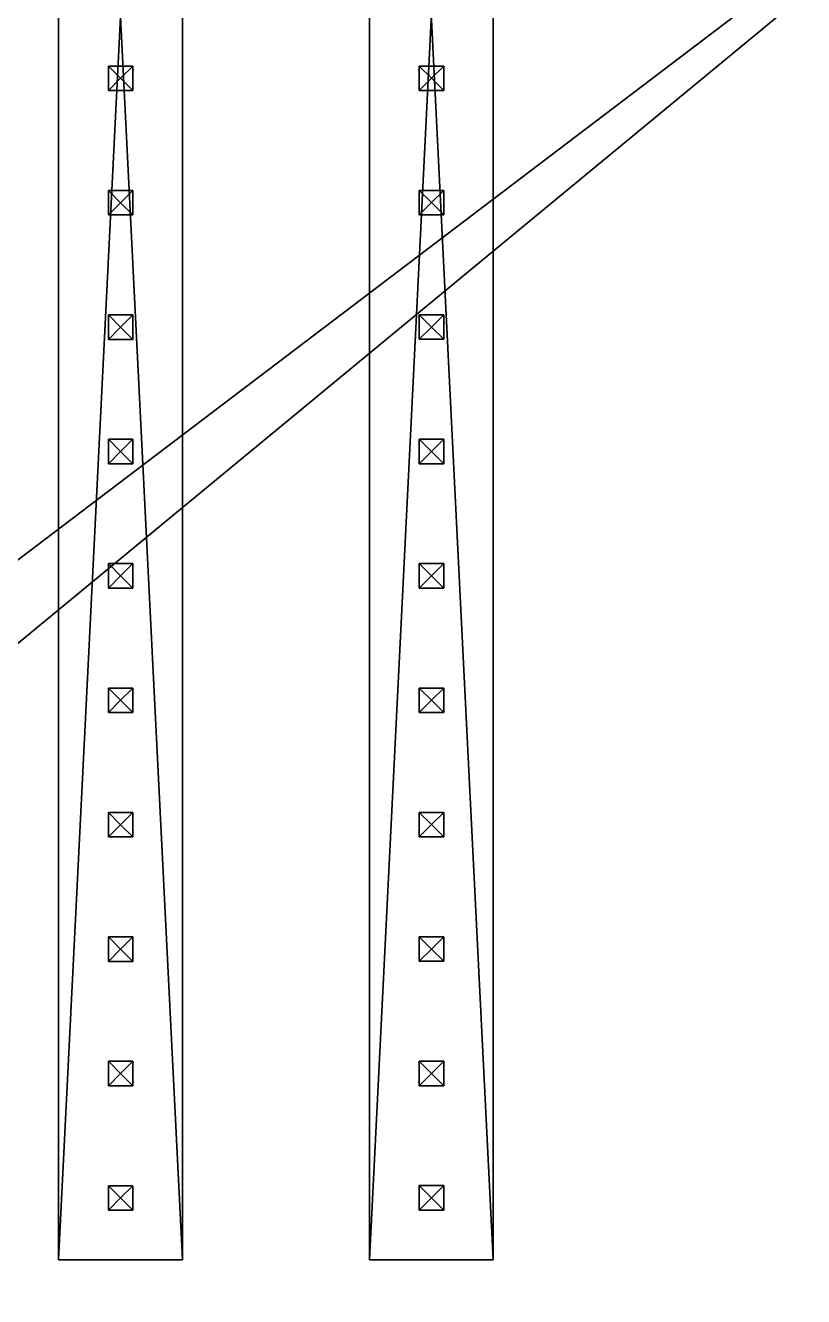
# Model space of a CAD drawing. Header units: millimetres. Extents: x 71 to 249, y 13 to 134.
# Drawn here: x 146.47 to 162.36, y 45.99 to 71.94 of the extents above; entities that cross this region are included whole.
import ezdxf

# ---------------------------------------------------------------- set-up
doc = ezdxf.new("R2010")
doc.units = ezdxf.units.MM
doc.layers.add('UB3D', color=1, linetype='Continuous')

msp = doc.modelspace()

# ---------------------------------------------------------------- linework, layer by layer
at = {"layer": 'UB3D', "color": 94}
for points in [[(219.529, 116.585, 72.51), (219.529, 28.585, 72.51), (103.529, 28.585, 72.51)], [(219.529, 116.585, 72.51), (103.529, 28.585, 72.51), (103.529, 116.585, 72.51)], [(219.529, 116.585, 72.5), (103.529, 116.585, 72.5), (103.529, 28.585, 72.5)], [(219.529, 116.585, 72.5), (103.529, 28.585, 72.5), (219.529, 28.585, 72.5)], [(215.719, 116.586, 89.521), (215.719, 28.586, 89.521), (109.038, 28.586, 89.521)], [(215.719, 116.586, 89.521), (109.038, 28.586, 89.521), (109.038, 116.586, 89.521)], [(215.719, 116.586, 89.511), (109.038, 116.586, 89.511), (109.038, 28.586, 89.511)], [(215.719, 116.586, 89.511), (109.038, 28.586, 89.511), (215.719, 28.586, 89.511)]]:
    msp.add_3dface(points, dxfattribs=at)
at = {"layer": 'UB3D', "color": 27}
for points in [[(147.143, 97.523, 72.51), (147.143, 46.742, 72.51), (147.143, 46.742, 74.51), (147.143, 97.523, 74.51)], [(149.671, 97.523, 72.51), (147.143, 97.523, 72.51), (147.143, 46.742, 72.51)], [(149.671, 97.523, 72.51), (147.143, 46.742, 72.51), (149.671, 46.742, 72.51)], [(149.671, 46.742, 74.51), (147.143, 46.742, 74.51), (147.143, 97.523, 74.51)], [(149.671, 46.742, 74.51), (147.143, 97.523, 74.51), (149.671, 97.523, 74.51)], [(149.671, 46.742, 72.51), (149.671, 97.523, 72.51), (149.671, 97.523, 74.51), (149.671, 46.742, 74.51)], [(149.671, 97.523, 72.51), (149.671, 46.742, 72.51), (149.671, 97.523, 72.51)], [(149.671, 46.742, 74.51), (149.671, 97.523, 74.51), (149.671, 46.742, 74.51)], [(153.493, 97.525, 89.521), (153.493, 46.744, 89.521), (153.493, 46.744, 91.521), (153.493, 97.525, 91.521)], [(156.021, 97.525, 89.521), (153.493, 97.525, 89.521), (153.493, 46.744, 89.521)], [(156.021, 97.525, 89.521), (153.493, 46.744, 89.521), (156.021, 46.744, 89.521)], [(156.021, 46.744, 91.521), (153.493, 46.744, 91.521), (153.493, 97.525, 91.521)], [(156.021, 46.744, 91.521), (153.493, 97.525, 91.521), (156.021, 97.525, 91.521)], [(156.021, 46.744, 89.521), (156.021, 97.525, 89.521), (156.021, 97.525, 91.521), (156.021, 46.744, 91.521)], [(156.021, 97.525, 89.521), (156.021, 46.744, 89.521), (156.021, 97.525, 89.521)], [(156.021, 46.744, 91.521), (156.021, 97.525, 91.521), (156.021, 46.744, 91.521)], [(147.143, 46.742, 72.51), (149.671, 46.742, 72.51), (149.671, 46.742, 74.51), (147.143, 46.742, 74.51)], [(153.493, 46.744, 89.521), (156.021, 46.744, 89.521), (156.021, 46.744, 91.521), (153.493, 46.744, 91.521)]]:
    msp.add_3dface(points, dxfattribs=at)
at = {"layer": 'UB3D', "color": 254}
for points in [[(148.409, 70.865, 71), (148.159, 70.615, 71.28), (148.159, 71.115, 71.28)], [(148.159, 70.615, 71.28), (148.159, 71.115, 71.28), (148.159, 70.615, 78.28)], [(148.159, 71.115, 71.28), (148.159, 70.615, 78.28), (148.159, 71.115, 78.28)], [(148.159, 70.615, 78.28), (148.159, 71.115, 78.28), (148.409, 70.865, 78.56)], [(148.409, 70.865, 71), (148.159, 71.115, 71.28), (148.659, 71.115, 71.28)], [(148.159, 71.115, 71.28), (148.659, 71.115, 71.28), (148.159, 71.115, 78.28)], [(148.659, 71.115, 71.28), (148.159, 71.115, 78.28), (148.659, 71.115, 78.28)], [(148.159, 71.115, 78.28), (148.659, 71.115, 78.28), (148.409, 70.865, 78.56)], [(148.409, 70.865, 71), (148.659, 71.115, 71.28), (148.659, 70.615, 71.28)], [(148.659, 71.115, 78.28), (148.659, 70.615, 78.28), (148.409, 70.865, 78.56)], [(148.659, 71.115, 71.28), (148.659, 70.615, 71.28), (148.659, 71.115, 78.28)], [(148.659, 70.615, 71.28), (148.659, 71.115, 78.28), (148.659, 70.615, 78.28)], [(154.759, 70.866, 88.011), (154.509, 70.616, 88.291), (154.509, 71.116, 88.291)], [(154.509, 70.616, 88.291), (154.509, 71.116, 88.291), (154.509, 70.616, 95.291)], [(154.509, 71.116, 88.291), (154.509, 70.616, 95.291), (154.509, 71.116, 95.291)], [(154.509, 70.616, 95.291), (154.509, 71.116, 95.291), (154.759, 70.866, 95.571)], [(154.759, 70.866, 88.011), (154.509, 71.116, 88.291), (155.009, 71.116, 88.291)], [(154.509, 71.116, 88.291), (155.009, 71.116, 88.291), (154.509, 71.116, 95.291)], [(155.009, 71.116, 88.291), (154.509, 71.116, 95.291), (155.009, 71.116, 95.291)], [(154.509, 71.116, 95.291), (155.009, 71.116, 95.291), (154.759, 70.866, 95.571)], [(154.759, 70.866, 88.011), (155.009, 71.116, 88.291), (155.009, 70.616, 88.291)], [(155.009, 71.116, 95.291), (155.009, 70.616, 95.291), (154.759, 70.866, 95.571)], [(155.009, 71.116, 88.291), (155.009, 70.616, 88.291), (155.009, 71.116, 95.291)], [(155.009, 70.616, 88.291), (155.009, 71.116, 95.291), (155.009, 70.616, 95.291)], [(148.409, 70.865, 71), (148.659, 70.615, 71.28), (148.159, 70.615, 71.28)], [(148.659, 70.615, 78.28), (148.159, 70.615, 78.28), (148.409, 70.865, 78.56)], [(154.759, 70.866, 88.011), (155.009, 70.616, 88.291), (154.509, 70.616, 88.291)], [(155.009, 70.616, 95.291), (154.509, 70.616, 95.291), (154.759, 70.866, 95.571)], [(148.659, 70.615, 71.28), (148.159, 70.615, 71.28), (148.659, 70.615, 78.28)], [(148.159, 70.615, 71.28), (148.659, 70.615, 78.28), (148.159, 70.615, 78.28)], [(155.009, 70.616, 88.291), (154.509, 70.616, 88.291), (155.009, 70.616, 95.291)], [(154.509, 70.616, 88.291), (155.009, 70.616, 95.291), (154.509, 70.616, 95.291)], [(148.409, 68.325, 71), (148.159, 68.075, 71.28), (148.159, 68.575, 71.28)], [(148.159, 68.075, 71.28), (148.159, 68.575, 71.28), (148.159, 68.075, 78.28)], [(148.159, 68.575, 71.28), (148.159, 68.075, 78.28), (148.159, 68.575, 78.28)], [(148.159, 68.075, 78.28), (148.159, 68.575, 78.28), (148.409, 68.325, 78.56)], [(148.409, 68.325, 71), (148.159, 68.575, 71.28), (148.659, 68.575, 71.28)], [(148.159, 68.575, 71.28), (148.659, 68.575, 71.28), (148.159, 68.575, 78.28)], [(148.659, 68.575, 71.28), (148.159, 68.575, 78.28), (148.659, 68.575, 78.28)], [(148.159, 68.575, 78.28), (148.659, 68.575, 78.28), (148.409, 68.325, 78.56)], [(148.409, 68.325, 71), (148.659, 68.575, 71.28), (148.659, 68.075, 71.28)], [(148.659, 68.575, 78.28), (148.659, 68.075, 78.28), (148.409, 68.325, 78.56)], [(148.659, 68.575, 71.28), (148.659, 68.075, 71.28), (148.659, 68.575, 78.28)], [(148.659, 68.075, 71.28), (148.659, 68.575, 78.28), (148.659, 68.075, 78.28)], [(154.759, 68.326, 88.011), (154.509, 68.076, 88.291), (154.509, 68.576, 88.291)], [(154.509, 68.076, 88.291), (154.509, 68.576, 88.291), (154.509, 68.076, 95.291)], [(154.509, 68.576, 88.291), (154.509, 68.076, 95.291), (154.509, 68.576, 95.291)], [(154.509, 68.076, 95.291), (154.509, 68.576, 95.291), (154.759, 68.326, 95.571)], [(154.759, 68.326, 88.011), (154.509, 68.576, 88.291), (155.009, 68.576, 88.291)], [(154.509, 68.576, 88.291), (155.009, 68.576, 88.291), (154.509, 68.576, 95.291)], [(155.009, 68.576, 88.291), (154.509, 68.576, 95.291), (155.009, 68.576, 95.291)], [(154.509, 68.576, 95.291), (155.009, 68.576, 95.291), (154.759, 68.326, 95.571)], [(154.759, 68.326, 88.011), (155.009, 68.576, 88.291), (155.009, 68.076, 88.291)], [(155.009, 68.576, 95.291), (155.009, 68.076, 95.291), (154.759, 68.326, 95.571)], [(155.009, 68.576, 88.291), (155.009, 68.076, 88.291), (155.009, 68.576, 95.291)], [(155.009, 68.076, 88.291), (155.009, 68.576, 95.291), (155.009, 68.076, 95.291)], [(148.409, 68.325, 71), (148.659, 68.075, 71.28), (148.159, 68.075, 71.28)], [(148.659, 68.075, 78.28), (148.159, 68.075, 78.28), (148.409, 68.325, 78.56)], [(154.759, 68.326, 88.011), (155.009, 68.076, 88.291), (154.509, 68.076, 88.291)], [(155.009, 68.076, 95.291), (154.509, 68.076, 95.291), (154.759, 68.326, 95.571)], [(148.659, 68.075, 71.28), (148.159, 68.075, 71.28), (148.659, 68.075, 78.28)], [(148.159, 68.075, 71.28), (148.659, 68.075, 78.28), (148.159, 68.075, 78.28)], [(155.009, 68.076, 88.291), (154.509, 68.076, 88.291), (155.009, 68.076, 95.291)], [(154.509, 68.076, 88.291), (155.009, 68.076, 95.291), (154.509, 68.076, 95.291)], [(148.409, 65.785, 71), (148.159, 65.535, 71.28), (148.159, 66.035, 71.28)], [(148.159, 65.535, 71.28), (148.159, 66.035, 71.28), (148.159, 65.535, 78.28)], [(148.159, 66.035, 71.28), (148.159, 65.535, 78.28), (148.159, 66.035, 78.28)], [(148.159, 65.535, 78.28), (148.159, 66.035, 78.28), (148.409, 65.785, 78.56)], [(148.409, 65.785, 71), (148.159, 66.035, 71.28), (148.659, 66.035, 71.28)], [(148.159, 66.035, 71.28), (148.659, 66.035, 71.28), (148.159, 66.035, 78.28)], [(148.659, 66.035, 71.28), (148.159, 66.035, 78.28), (148.659, 66.035, 78.28)], [(148.159, 66.035, 78.28), (148.659, 66.035, 78.28), (148.409, 65.785, 78.56)], [(148.409, 65.785, 71), (148.659, 66.035, 71.28), (148.659, 65.535, 71.28)], [(148.659, 66.035, 78.28), (148.659, 65.535, 78.28), (148.409, 65.785, 78.56)], [(148.659, 66.035, 71.28), (148.659, 65.535, 71.28), (148.659, 66.035, 78.28)], [(148.659, 65.535, 71.28), (148.659, 66.035, 78.28), (148.659, 65.535, 78.28)], [(154.759, 65.786, 88.011), (154.509, 65.536, 88.291), (154.509, 66.036, 88.291)], [(154.509, 65.536, 88.291), (154.509, 66.036, 88.291), (154.509, 65.536, 95.291)], [(154.509, 66.036, 88.291), (154.509, 65.536, 95.291), (154.509, 66.036, 95.291)], [(154.509, 65.536, 95.291), (154.509, 66.036, 95.291), (154.759, 65.786, 95.571)], [(154.759, 65.786, 88.011), (154.509, 66.036, 88.291), (155.009, 66.036, 88.291)], [(154.509, 66.036, 88.291), (155.009, 66.036, 88.291), (154.509, 66.036, 95.291)], [(155.009, 66.036, 88.291), (154.509, 66.036, 95.291), (155.009, 66.036, 95.291)], [(154.509, 66.036, 95.291), (155.009, 66.036, 95.291), (154.759, 65.786, 95.571)], [(154.759, 65.786, 88.011), (155.009, 66.036, 88.291), (155.009, 65.536, 88.291)], [(155.009, 66.036, 95.291), (155.009, 65.536, 95.291), (154.759, 65.786, 95.571)], [(155.009, 66.036, 88.291), (155.009, 65.536, 88.291), (155.009, 66.036, 95.291)], [(155.009, 65.536, 88.291), (155.009, 66.036, 95.291), (155.009, 65.536, 95.291)], [(148.409, 65.785, 71), (148.659, 65.535, 71.28), (148.159, 65.535, 71.28)], [(148.659, 65.535, 78.28), (148.159, 65.535, 78.28), (148.409, 65.785, 78.56)], [(154.759, 65.786, 88.011), (155.009, 65.536, 88.291), (154.509, 65.536, 88.291)], [(155.009, 65.536, 95.291), (154.509, 65.536, 95.291), (154.759, 65.786, 95.571)], [(148.659, 65.535, 71.28), (148.159, 65.535, 71.28), (148.659, 65.535, 78.28)], [(148.159, 65.535, 71.28), (148.659, 65.535, 78.28), (148.159, 65.535, 78.28)], [(155.009, 65.536, 88.291), (154.509, 65.536, 88.291), (155.009, 65.536, 95.291)], [(154.509, 65.536, 88.291), (155.009, 65.536, 95.291), (154.509, 65.536, 95.291)], [(148.409, 63.245, 71), (148.159, 62.995, 71.28), (148.159, 63.495, 71.28)], [(148.159, 62.995, 71.28), (148.159, 63.495, 71.28), (148.159, 62.995, 78.28)], [(148.159, 63.495, 71.28), (148.159, 62.995, 78.28), (148.159, 63.495, 78.28)], [(148.159, 62.995, 78.28), (148.159, 63.495, 78.28), (148.409, 63.245, 78.56)], [(148.409, 63.245, 71), (148.159, 63.495, 71.28), (148.659, 63.495, 71.28)], [(148.159, 63.495, 71.28), (148.659, 63.495, 71.28), (148.159, 63.495, 78.28)], [(148.659, 63.495, 71.28), (148.159, 63.495, 78.28), (148.659, 63.495, 78.28)], [(148.159, 63.495, 78.28), (148.659, 63.495, 78.28), (148.409, 63.245, 78.56)], [(148.409, 63.245, 71), (148.659, 63.495, 71.28), (148.659, 62.995, 71.28)], [(148.659, 63.495, 78.28), (148.659, 62.995, 78.28), (148.409, 63.245, 78.56)], [(148.659, 63.495, 71.28), (148.659, 62.995, 71.28), (148.659, 63.495, 78.28)], [(148.659, 62.995, 71.28), (148.659, 63.495, 78.28), (148.659, 62.995, 78.28)], [(154.759, 63.246, 88.011), (154.509, 62.996, 88.291), (154.509, 63.496, 88.291)], [(154.509, 62.996, 88.291), (154.509, 63.496, 88.291), (154.509, 62.996, 95.291)], [(154.509, 63.496, 88.291), (154.509, 62.996, 95.291), (154.509, 63.496, 95.291)], [(154.509, 62.996, 95.291), (154.509, 63.496, 95.291), (154.759, 63.246, 95.571)], [(154.759, 63.246, 88.011), (154.509, 63.496, 88.291), (155.009, 63.496, 88.291)], [(154.509, 63.496, 88.291), (155.009, 63.496, 88.291), (154.509, 63.496, 95.291)], [(155.009, 63.496, 88.291), (154.509, 63.496, 95.291), (155.009, 63.496, 95.291)], [(154.509, 63.496, 95.291), (155.009, 63.496, 95.291), (154.759, 63.246, 95.571)], [(154.759, 63.246, 88.011), (155.009, 63.496, 88.291), (155.009, 62.996, 88.291)], [(155.009, 63.496, 95.291), (155.009, 62.996, 95.291), (154.759, 63.246, 95.571)], [(155.009, 63.496, 88.291), (155.009, 62.996, 88.291), (155.009, 63.496, 95.291)], [(155.009, 62.996, 88.291), (155.009, 63.496, 95.291), (155.009, 62.996, 95.291)], [(148.409, 63.245, 71), (148.659, 62.995, 71.28), (148.159, 62.995, 71.28)], [(148.659, 62.995, 78.28), (148.159, 62.995, 78.28), (148.409, 63.245, 78.56)], [(154.759, 63.246, 88.011), (155.009, 62.996, 88.291), (154.509, 62.996, 88.291)], [(155.009, 62.996, 95.291), (154.509, 62.996, 95.291), (154.759, 63.246, 95.571)], [(148.659, 62.995, 71.28), (148.159, 62.995, 71.28), (148.659, 62.995, 78.28)], [(148.159, 62.995, 71.28), (148.659, 62.995, 78.28), (148.159, 62.995, 78.28)], [(155.009, 62.996, 88.291), (154.509, 62.996, 88.291), (155.009, 62.996, 95.291)], [(154.509, 62.996, 88.291), (155.009, 62.996, 95.291), (154.509, 62.996, 95.291)], [(148.409, 60.705, 71), (148.159, 60.455, 71.28), (148.159, 60.955, 71.28)], [(148.159, 60.455, 71.28), (148.159, 60.955, 71.28), (148.159, 60.455, 78.28)], [(148.159, 60.955, 71.28), (148.159, 60.455, 78.28), (148.159, 60.955, 78.28)], [(148.159, 60.455, 78.28), (148.159, 60.955, 78.28), (148.409, 60.705, 78.56)], [(148.409, 60.705, 71), (148.159, 60.955, 71.28), (148.659, 60.955, 71.28)], [(148.159, 60.955, 71.28), (148.659, 60.955, 71.28), (148.159, 60.955, 78.28)], [(148.659, 60.955, 71.28), (148.159, 60.955, 78.28), (148.659, 60.955, 78.28)], [(148.159, 60.955, 78.28), (148.659, 60.955, 78.28), (148.409, 60.705, 78.56)], [(148.409, 60.705, 71), (148.659, 60.955, 71.28), (148.659, 60.455, 71.28)], [(148.659, 60.955, 78.28), (148.659, 60.455, 78.28), (148.409, 60.705, 78.56)], [(148.659, 60.955, 71.28), (148.659, 60.455, 71.28), (148.659, 60.955, 78.28)], [(148.659, 60.455, 71.28), (148.659, 60.955, 78.28), (148.659, 60.455, 78.28)], [(154.759, 60.706, 88.011), (154.509, 60.456, 88.291), (154.509, 60.956, 88.291)], [(154.509, 60.456, 88.291), (154.509, 60.956, 88.291), (154.509, 60.456, 95.291)], [(154.509, 60.956, 88.291), (154.509, 60.456, 95.291), (154.509, 60.956, 95.291)], [(154.509, 60.456, 95.291), (154.509, 60.956, 95.291), (154.759, 60.706, 95.571)], [(154.759, 60.706, 88.011), (154.509, 60.956, 88.291), (155.009, 60.956, 88.291)], [(154.509, 60.956, 88.291), (155.009, 60.956, 88.291), (154.509, 60.956, 95.291)], [(155.009, 60.956, 88.291), (154.509, 60.956, 95.291), (155.009, 60.956, 95.291)], [(154.509, 60.956, 95.291), (155.009, 60.956, 95.291), (154.759, 60.706, 95.571)], [(154.759, 60.706, 88.011), (155.009, 60.956, 88.291), (155.009, 60.456, 88.291)], [(155.009, 60.956, 95.291), (155.009, 60.456, 95.291), (154.759, 60.706, 95.571)], [(155.009, 60.956, 88.291), (155.009, 60.456, 88.291), (155.009, 60.956, 95.291)], [(155.009, 60.456, 88.291), (155.009, 60.956, 95.291), (155.009, 60.456, 95.291)], [(148.409, 60.705, 71), (148.659, 60.455, 71.28), (148.159, 60.455, 71.28)], [(148.659, 60.455, 78.28), (148.159, 60.455, 78.28), (148.409, 60.705, 78.56)], [(154.759, 60.706, 88.011), (155.009, 60.456, 88.291), (154.509, 60.456, 88.291)], [(155.009, 60.456, 95.291), (154.509, 60.456, 95.291), (154.759, 60.706, 95.571)], [(148.659, 60.455, 71.28), (148.159, 60.455, 71.28), (148.659, 60.455, 78.28)], [(148.159, 60.455, 71.28), (148.659, 60.455, 78.28), (148.159, 60.455, 78.28)], [(155.009, 60.456, 88.291), (154.509, 60.456, 88.291), (155.009, 60.456, 95.291)], [(154.509, 60.456, 88.291), (155.009, 60.456, 95.291), (154.509, 60.456, 95.291)], [(148.409, 58.165, 71), (148.159, 57.915, 71.28), (148.159, 58.415, 71.28)], [(148.159, 57.915, 71.28), (148.159, 58.415, 71.28), (148.159, 57.915, 78.28)], [(148.159, 58.415, 71.28), (148.159, 57.915, 78.28), (148.159, 58.415, 78.28)], [(148.159, 57.915, 78.28), (148.159, 58.415, 78.28), (148.409, 58.165, 78.56)], [(148.409, 58.165, 71), (148.159, 58.415, 71.28), (148.659, 58.415, 71.28)], [(148.159, 58.415, 71.28), (148.659, 58.415, 71.28), (148.159, 58.415, 78.28)], [(148.659, 58.415, 71.28), (148.159, 58.415, 78.28), (148.659, 58.415, 78.28)], [(148.159, 58.415, 78.28), (148.659, 58.415, 78.28), (148.409, 58.165, 78.56)], [(148.409, 58.165, 71), (148.659, 58.415, 71.28), (148.659, 57.915, 71.28)], [(148.659, 58.415, 78.28), (148.659, 57.915, 78.28), (148.409, 58.165, 78.56)], [(148.659, 58.415, 71.28), (148.659, 57.915, 71.28), (148.659, 58.415, 78.28)], [(148.659, 57.915, 71.28), (148.659, 58.415, 78.28), (148.659, 57.915, 78.28)], [(154.759, 58.166, 88.011), (154.509, 57.916, 88.291), (154.509, 58.416, 88.291)], [(154.509, 57.916, 88.291), (154.509, 58.416, 88.291), (154.509, 57.916, 95.291)], [(154.509, 58.416, 88.291), (154.509, 57.916, 95.291), (154.509, 58.416, 95.291)], [(154.509, 57.916, 95.291), (154.509, 58.416, 95.291), (154.759, 58.166, 95.571)], [(154.759, 58.166, 88.011), (154.509, 58.416, 88.291), (155.009, 58.416, 88.291)], [(154.509, 58.416, 88.291), (155.009, 58.416, 88.291), (154.509, 58.416, 95.291)], [(155.009, 58.416, 88.291), (154.509, 58.416, 95.291), (155.009, 58.416, 95.291)], [(154.509, 58.416, 95.291), (155.009, 58.416, 95.291), (154.759, 58.166, 95.571)], [(154.759, 58.166, 88.011), (155.009, 58.416, 88.291), (155.009, 57.916, 88.291)], [(155.009, 58.416, 95.291), (155.009, 57.916, 95.291), (154.759, 58.166, 95.571)], [(155.009, 58.416, 88.291), (155.009, 57.916, 88.291), (155.009, 58.416, 95.291)], [(155.009, 57.916, 88.291), (155.009, 58.416, 95.291), (155.009, 57.916, 95.291)], [(148.409, 58.165, 71), (148.659, 57.915, 71.28), (148.159, 57.915, 71.28)], [(148.659, 57.915, 78.28), (148.159, 57.915, 78.28), (148.409, 58.165, 78.56)], [(154.759, 58.166, 88.011), (155.009, 57.916, 88.291), (154.509, 57.916, 88.291)], [(155.009, 57.916, 95.291), (154.509, 57.916, 95.291), (154.759, 58.166, 95.571)], [(148.659, 57.915, 71.28), (148.159, 57.915, 71.28), (148.659, 57.915, 78.28)], [(148.159, 57.915, 71.28), (148.659, 57.915, 78.28), (148.159, 57.915, 78.28)], [(155.009, 57.916, 88.291), (154.509, 57.916, 88.291), (155.009, 57.916, 95.291)], [(154.509, 57.916, 88.291), (155.009, 57.916, 95.291), (154.509, 57.916, 95.291)], [(148.409, 55.625, 71), (148.159, 55.375, 71.28), (148.159, 55.875, 71.28)], [(148.159, 55.375, 71.28), (148.159, 55.875, 71.28), (148.159, 55.375, 78.28)], [(148.159, 55.875, 71.28), (148.159, 55.375, 78.28), (148.159, 55.875, 78.28)], [(148.159, 55.375, 78.28), (148.159, 55.875, 78.28), (148.409, 55.625, 78.56)], [(148.409, 55.625, 71), (148.159, 55.875, 71.28), (148.659, 55.875, 71.28)], [(148.159, 55.875, 71.28), (148.659, 55.875, 71.28), (148.159, 55.875, 78.28)], [(148.659, 55.875, 71.28), (148.159, 55.875, 78.28), (148.659, 55.875, 78.28)], [(148.159, 55.875, 78.28), (148.659, 55.875, 78.28), (148.409, 55.625, 78.56)], [(148.409, 55.625, 71), (148.659, 55.875, 71.28), (148.659, 55.375, 71.28)], [(148.659, 55.875, 78.28), (148.659, 55.375, 78.28), (148.409, 55.625, 78.56)], [(148.659, 55.875, 71.28), (148.659, 55.375, 71.28), (148.659, 55.875, 78.28)], [(148.659, 55.375, 71.28), (148.659, 55.875, 78.28), (148.659, 55.375, 78.28)], [(154.759, 55.626, 88.011), (154.509, 55.376, 88.291), (154.509, 55.876, 88.291)], [(154.509, 55.376, 88.291), (154.509, 55.876, 88.291), (154.509, 55.376, 95.291)], [(154.509, 55.876, 88.291), (154.509, 55.376, 95.291), (154.509, 55.876, 95.291)], [(154.509, 55.376, 95.291), (154.509, 55.876, 95.291), (154.759, 55.626, 95.571)], [(154.759, 55.626, 88.011), (154.509, 55.876, 88.291), (155.009, 55.876, 88.291)], [(154.509, 55.876, 88.291), (155.009, 55.876, 88.291), (154.509, 55.876, 95.291)], [(155.009, 55.876, 88.291), (154.509, 55.876, 95.291), (155.009, 55.876, 95.291)], [(154.509, 55.876, 95.291), (155.009, 55.876, 95.291), (154.759, 55.626, 95.571)], [(154.759, 55.626, 88.011), (155.009, 55.876, 88.291), (155.009, 55.376, 88.291)], [(155.009, 55.876, 95.291), (155.009, 55.376, 95.291), (154.759, 55.626, 95.571)], [(155.009, 55.876, 88.291), (155.009, 55.376, 88.291), (155.009, 55.876, 95.291)], [(155.009, 55.376, 88.291), (155.009, 55.876, 95.291), (155.009, 55.376, 95.291)], [(148.409, 55.625, 71), (148.659, 55.375, 71.28), (148.159, 55.375, 71.28)], [(148.659, 55.375, 78.28), (148.159, 55.375, 78.28), (148.409, 55.625, 78.56)], [(154.759, 55.626, 88.011), (155.009, 55.376, 88.291), (154.509, 55.376, 88.291)], [(155.009, 55.376, 95.291), (154.509, 55.376, 95.291), (154.759, 55.626, 95.571)], [(148.659, 55.375, 71.28), (148.159, 55.375, 71.28), (148.659, 55.375, 78.28)], [(148.159, 55.375, 71.28), (148.659, 55.375, 78.28), (148.159, 55.375, 78.28)], [(155.009, 55.376, 88.291), (154.509, 55.376, 88.291), (155.009, 55.376, 95.291)], [(154.509, 55.376, 88.291), (155.009, 55.376, 95.291), (154.509, 55.376, 95.291)], [(148.409, 53.085, 71), (148.159, 52.835, 71.28), (148.159, 53.335, 71.28)], [(148.159, 52.835, 71.28), (148.159, 53.335, 71.28), (148.159, 52.835, 78.28)], [(148.159, 53.335, 71.28), (148.159, 52.835, 78.28), (148.159, 53.335, 78.28)], [(148.159, 52.835, 78.28), (148.159, 53.335, 78.28), (148.409, 53.085, 78.56)], [(148.409, 53.085, 71), (148.159, 53.335, 71.28), (148.659, 53.335, 71.28)], [(148.159, 53.335, 71.28), (148.659, 53.335, 71.28), (148.159, 53.335, 78.28)], [(148.659, 53.335, 71.28), (148.159, 53.335, 78.28), (148.659, 53.335, 78.28)], [(148.159, 53.335, 78.28), (148.659, 53.335, 78.28), (148.409, 53.085, 78.56)], [(148.409, 53.085, 71), (148.659, 53.335, 71.28), (148.659, 52.835, 71.28)], [(148.659, 53.335, 78.28), (148.659, 52.835, 78.28), (148.409, 53.085, 78.56)], [(148.659, 53.335, 71.28), (148.659, 52.835, 71.28), (148.659, 53.335, 78.28)], [(148.659, 52.835, 71.28), (148.659, 53.335, 78.28), (148.659, 52.835, 78.28)], [(154.759, 53.086, 88.011), (154.509, 52.836, 88.291), (154.509, 53.336, 88.291)], [(154.509, 52.836, 88.291), (154.509, 53.336, 88.291), (154.509, 52.836, 95.291)], [(154.509, 53.336, 88.291), (154.509, 52.836, 95.291), (154.509, 53.336, 95.291)], [(154.509, 52.836, 95.291), (154.509, 53.336, 95.291), (154.759, 53.086, 95.571)], [(154.759, 53.086, 88.011), (154.509, 53.336, 88.291), (155.009, 53.336, 88.291)], [(154.509, 53.336, 88.291), (155.009, 53.336, 88.291), (154.509, 53.336, 95.291)], [(155.009, 53.336, 88.291), (154.509, 53.336, 95.291), (155.009, 53.336, 95.291)], [(154.509, 53.336, 95.291), (155.009, 53.336, 95.291), (154.759, 53.086, 95.571)], [(154.759, 53.086, 88.011), (155.009, 53.336, 88.291), (155.009, 52.836, 88.291)], [(155.009, 53.336, 95.291), (155.009, 52.836, 95.291), (154.759, 53.086, 95.571)], [(155.009, 53.336, 88.291), (155.009, 52.836, 88.291), (155.009, 53.336, 95.291)], [(155.009, 52.836, 88.291), (155.009, 53.336, 95.291), (155.009, 52.836, 95.291)], [(148.409, 53.085, 71), (148.659, 52.835, 71.28), (148.159, 52.835, 71.28)], [(148.659, 52.835, 78.28), (148.159, 52.835, 78.28), (148.409, 53.085, 78.56)], [(154.759, 53.086, 88.011), (155.009, 52.836, 88.291), (154.509, 52.836, 88.291)], [(155.009, 52.836, 95.291), (154.509, 52.836, 95.291), (154.759, 53.086, 95.571)], [(148.659, 52.835, 71.28), (148.159, 52.835, 71.28), (148.659, 52.835, 78.28)], [(148.159, 52.835, 71.28), (148.659, 52.835, 78.28), (148.159, 52.835, 78.28)], [(155.009, 52.836, 88.291), (154.509, 52.836, 88.291), (155.009, 52.836, 95.291)], [(154.509, 52.836, 88.291), (155.009, 52.836, 95.291), (154.509, 52.836, 95.291)], [(148.409, 50.545, 71), (148.159, 50.295, 71.28), (148.159, 50.795, 71.28)], [(148.159, 50.295, 71.28), (148.159, 50.795, 71.28), (148.159, 50.295, 78.28)], [(148.159, 50.795, 71.28), (148.159, 50.295, 78.28), (148.159, 50.795, 78.28)], [(148.159, 50.295, 78.28), (148.159, 50.795, 78.28), (148.409, 50.545, 78.56)], [(148.409, 50.545, 71), (148.159, 50.795, 71.28), (148.659, 50.795, 71.28)], [(148.159, 50.795, 71.28), (148.659, 50.795, 71.28), (148.159, 50.795, 78.28)], [(148.659, 50.795, 71.28), (148.159, 50.795, 78.28), (148.659, 50.795, 78.28)], [(148.159, 50.795, 78.28), (148.659, 50.795, 78.28), (148.409, 50.545, 78.56)], [(148.409, 50.545, 71), (148.659, 50.795, 71.28), (148.659, 50.295, 71.28)], [(148.659, 50.795, 78.28), (148.659, 50.295, 78.28), (148.409, 50.545, 78.56)], [(148.659, 50.795, 71.28), (148.659, 50.295, 71.28), (148.659, 50.795, 78.28)], [(148.659, 50.295, 71.28), (148.659, 50.795, 78.28), (148.659, 50.295, 78.28)], [(154.759, 50.546, 88.011), (154.509, 50.296, 88.291), (154.509, 50.796, 88.291)], [(154.509, 50.296, 88.291), (154.509, 50.796, 88.291), (154.509, 50.296, 95.291)], [(154.509, 50.796, 88.291), (154.509, 50.296, 95.291), (154.509, 50.796, 95.291)], [(154.509, 50.296, 95.291), (154.509, 50.796, 95.291), (154.759, 50.546, 95.571)], [(154.759, 50.546, 88.011), (154.509, 50.796, 88.291), (155.009, 50.796, 88.291)], [(154.509, 50.796, 88.291), (155.009, 50.796, 88.291), (154.509, 50.796, 95.291)], [(155.009, 50.796, 88.291), (154.509, 50.796, 95.291), (155.009, 50.796, 95.291)], [(154.509, 50.796, 95.291), (155.009, 50.796, 95.291), (154.759, 50.546, 95.571)], [(154.759, 50.546, 88.011), (155.009, 50.796, 88.291), (155.009, 50.296, 88.291)], [(155.009, 50.796, 95.291), (155.009, 50.296, 95.291), (154.759, 50.546, 95.571)], [(155.009, 50.796, 88.291), (155.009, 50.296, 88.291), (155.009, 50.796, 95.291)], [(155.009, 50.296, 88.291), (155.009, 50.796, 95.291), (155.009, 50.296, 95.291)], [(148.409, 50.545, 71), (148.659, 50.295, 71.28), (148.159, 50.295, 71.28)], [(148.659, 50.295, 78.28), (148.159, 50.295, 78.28), (148.409, 50.545, 78.56)], [(154.759, 50.546, 88.011), (155.009, 50.296, 88.291), (154.509, 50.296, 88.291)], [(155.009, 50.296, 95.291), (154.509, 50.296, 95.291), (154.759, 50.546, 95.571)], [(148.659, 50.295, 71.28), (148.159, 50.295, 71.28), (148.659, 50.295, 78.28)], [(148.159, 50.295, 71.28), (148.659, 50.295, 78.28), (148.159, 50.295, 78.28)], [(155.009, 50.296, 88.291), (154.509, 50.296, 88.291), (155.009, 50.296, 95.291)], [(154.509, 50.296, 88.291), (155.009, 50.296, 95.291), (154.509, 50.296, 95.291)], [(148.409, 48.005, 71), (148.159, 47.755, 71.28), (148.159, 48.255, 71.28)], [(148.159, 47.755, 71.28), (148.159, 48.255, 71.28), (148.159, 47.755, 78.28)], [(148.159, 48.255, 71.28), (148.159, 47.755, 78.28), (148.159, 48.255, 78.28)], [(148.159, 47.755, 78.28), (148.159, 48.255, 78.28), (148.409, 48.005, 78.56)], [(148.409, 48.005, 71), (148.159, 48.255, 71.28), (148.659, 48.255, 71.28)], [(148.159, 48.255, 71.28), (148.659, 48.255, 71.28), (148.159, 48.255, 78.28)], [(148.659, 48.255, 71.28), (148.159, 48.255, 78.28), (148.659, 48.255, 78.28)], [(148.159, 48.255, 78.28), (148.659, 48.255, 78.28), (148.409, 48.005, 78.56)], [(148.409, 48.005, 71), (148.659, 48.255, 71.28), (148.659, 47.755, 71.28)], [(148.659, 48.255, 78.28), (148.659, 47.755, 78.28), (148.409, 48.005, 78.56)], [(148.659, 48.255, 71.28), (148.659, 47.755, 71.28), (148.659, 48.255, 78.28)], [(148.659, 47.755, 71.28), (148.659, 48.255, 78.28), (148.659, 47.755, 78.28)], [(154.759, 48.006, 88.011), (154.509, 47.756, 88.291), (154.509, 48.256, 88.291)], [(154.509, 47.756, 88.291), (154.509, 48.256, 88.291), (154.509, 47.756, 95.291)], [(154.509, 48.256, 88.291), (154.509, 47.756, 95.291), (154.509, 48.256, 95.291)], [(154.509, 47.756, 95.291), (154.509, 48.256, 95.291), (154.759, 48.006, 95.571)], [(154.759, 48.006, 88.011), (154.509, 48.256, 88.291), (155.009, 48.256, 88.291)], [(154.509, 48.256, 88.291), (155.009, 48.256, 88.291), (154.509, 48.256, 95.291)], [(155.009, 48.256, 88.291), (154.509, 48.256, 95.291), (155.009, 48.256, 95.291)], [(154.509, 48.256, 95.291), (155.009, 48.256, 95.291), (154.759, 48.006, 95.571)], [(154.759, 48.006, 88.011), (155.009, 48.256, 88.291), (155.009, 47.756, 88.291)], [(155.009, 48.256, 95.291), (155.009, 47.756, 95.291), (154.759, 48.006, 95.571)], [(155.009, 48.256, 88.291), (155.009, 47.756, 88.291), (155.009, 48.256, 95.291)], [(155.009, 47.756, 88.291), (155.009, 48.256, 95.291), (155.009, 47.756, 95.291)], [(148.409, 48.005, 71), (148.659, 47.755, 71.28), (148.159, 47.755, 71.28)], [(148.659, 47.755, 78.28), (148.159, 47.755, 78.28), (148.409, 48.005, 78.56)], [(154.759, 48.006, 88.011), (155.009, 47.756, 88.291), (154.509, 47.756, 88.291)], [(155.009, 47.756, 95.291), (154.509, 47.756, 95.291), (154.759, 48.006, 95.571)], [(155.009, 47.756, 88.291), (154.509, 47.756, 88.291), (155.009, 47.756, 95.291)], [(154.509, 47.756, 88.291), (155.009, 47.756, 95.291), (154.509, 47.756, 95.291)], [(148.659, 47.755, 71.28), (148.159, 47.755, 71.28), (148.659, 47.755, 78.28)], [(148.159, 47.755, 71.28), (148.659, 47.755, 78.28), (148.159, 47.755, 78.28)]]:
    msp.add_3dface(points, dxfattribs=at)

doc.saveas('drawing.dxf')
